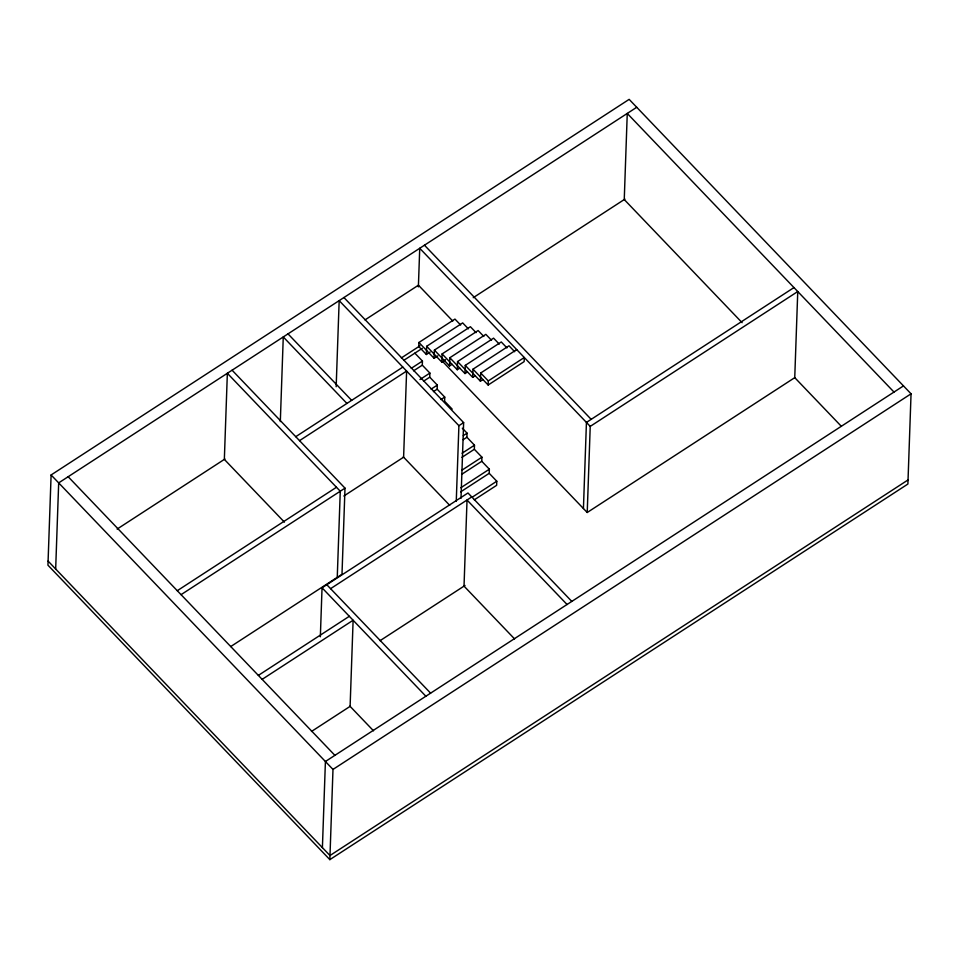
<?xml version="1.0" encoding="UTF-8"?>
<svg xmlns="http://www.w3.org/2000/svg" width="959" height="959" viewBox="0 0 959 959"><rect width="100%" height="100%" fill="white"/><g stroke="black" fill="none" stroke-linecap="round" stroke-linejoin="round"><path stroke-width="1.44" d="M51.103 474.969L47.95 565.187L329.848 859.636L907.897 484.031L911.05 393.813L629.152 99.364L51.103 474.969L332.989 769.418L329.848 859.636M55.67 568.999L58.679 482.88L636.74 107.276M280.316 421.588L283.265 336.945L346.918 403.439M320.342 636.788L322.044 587.795L467.98 492.974L571.804 601.413M336.165 386.741L339.174 300.623L458.905 425.688L456.256 501.413M322.404 847.624L325.413 761.506L903.474 385.902M337.256 577.33L340.265 491.224L227.355 373.279L224.346 459.397L284.427 522.152M232.09 370.198L345 488.143L341.991 574.261L230.711 646.57M418.376 286.885L419.73 248.285L590.229 426.383L587.22 512.502L794.747 377.654L797.756 291.536L590.229 426.383M460.644 325.017L454.95 319.083L418.939 342.483L418.795 346.583L426.383 354.494L430.1 352.073M452.18 409.133L444.604 401.21L444.748 397.11L437.172 389.198L437.316 385.098L429.74 377.175L429.884 373.075L422.308 365.163L422.439 361.063L414.863 353.152M426.383 354.494L426.671 346.295L462.67 322.895L468.364 328.841M437.819 355.897L434.103 358.318L434.391 350.107L470.401 326.719L476.084 332.653M445.551 359.709L441.823 362.13L442.111 353.931L478.121 330.531L483.804 336.465M452.025 364.324L449.543 365.942L449.831 357.743L485.841 334.343L491.523 340.277M459.745 368.148L457.263 369.754L457.551 361.555L493.561 338.155L499.243 344.089M467.465 371.96L464.983 373.566L465.271 365.367L501.281 341.967L506.963 347.913M461.003 498.332L463.641 422.607L343.921 297.542M474.297 499.843L496.642 485.326L496.786 481.226L489.21 473.314L489.354 469.203L481.778 461.291L481.921 457.191L474.345 449.28L474.489 445.18L466.913 437.256L467.057 433.156L462.322 428.217M475.184 375.772L472.703 377.39L472.991 369.179L509.001 345.791L514.683 351.725M482.904 379.584L480.423 381.202L480.711 373.003L516.721 349.603M488.287 380.915L524.297 357.515L524.153 361.615L488.143 385.015L488.287 380.915L480.711 373.003M583.432 508.546L586.44 422.428L793.968 287.58M364.995 319.91L418.436 285.195L452.792 321.073M117.118 529.08L224.945 459.001M473.231 297.686L624.956 199.1M401.365 357.911L420.018 345.791M403.691 360.404L422.356 348.285M295.744 436.693L402.828 367.105M299.532 440.649L406.616 371.073L403.607 457.191L343.849 496.019M411.267 368.328L422.439 361.063M413.605 370.809L422.308 365.163M419.946 379.536L429.884 373.075M423.53 381.214L429.74 377.175M431.106 389.126L437.316 385.098M433.444 391.62L437.172 389.198M441.02 399.531L444.748 397.11M177.271 590.708L336.477 487.256M181.059 594.664L345 488.143M458.905 425.688L463.641 422.607M463.329 435.578L467.057 433.156M463.185 439.678L466.913 437.256M462.07 453.247L474.489 445.18M461.926 457.347L474.345 449.28M462.058 470.102L481.921 457.191M461.914 474.202L481.778 461.291M460.799 487.771L489.354 469.203M460.656 491.871L489.21 473.314M330.579 588.67L471.768 496.93M471.96 497.361L496.786 481.226M258.355 675.4L349.328 616.289M262.143 679.356L353.116 620.245L350.107 706.363L311.483 731.465M380.052 640.684L465.019 585.481M332.989 769.418L911.05 393.813M908.041 479.932L329.98 855.536L48.094 561.087M893.992 392.063L627.258 113.438L624.249 199.556L742.11 322.668M794.843 377.738L841.367 426.335M424.465 245.204L591.176 419.347M472.991 369.179L488.143 385.015M465.271 365.367L480.423 381.202M457.551 361.555L472.703 377.39M449.831 357.743L464.983 373.566M442.111 353.931L457.263 369.754M434.391 350.107L449.543 365.942M442.602 361.447L587.22 512.502M426.671 346.295L441.823 362.13M418.939 342.483L434.103 358.318M567.057 604.494L467.033 500.011L464.024 586.129L514.551 638.898M288.012 333.876L351.653 400.359M403.259 456.82L449.711 505.333M326.791 584.714L430.603 693.153M322.044 587.795L425.868 696.234M349.879 706.124L373.519 730.818M68.149 476.719L334.895 755.344"/></g></svg>
